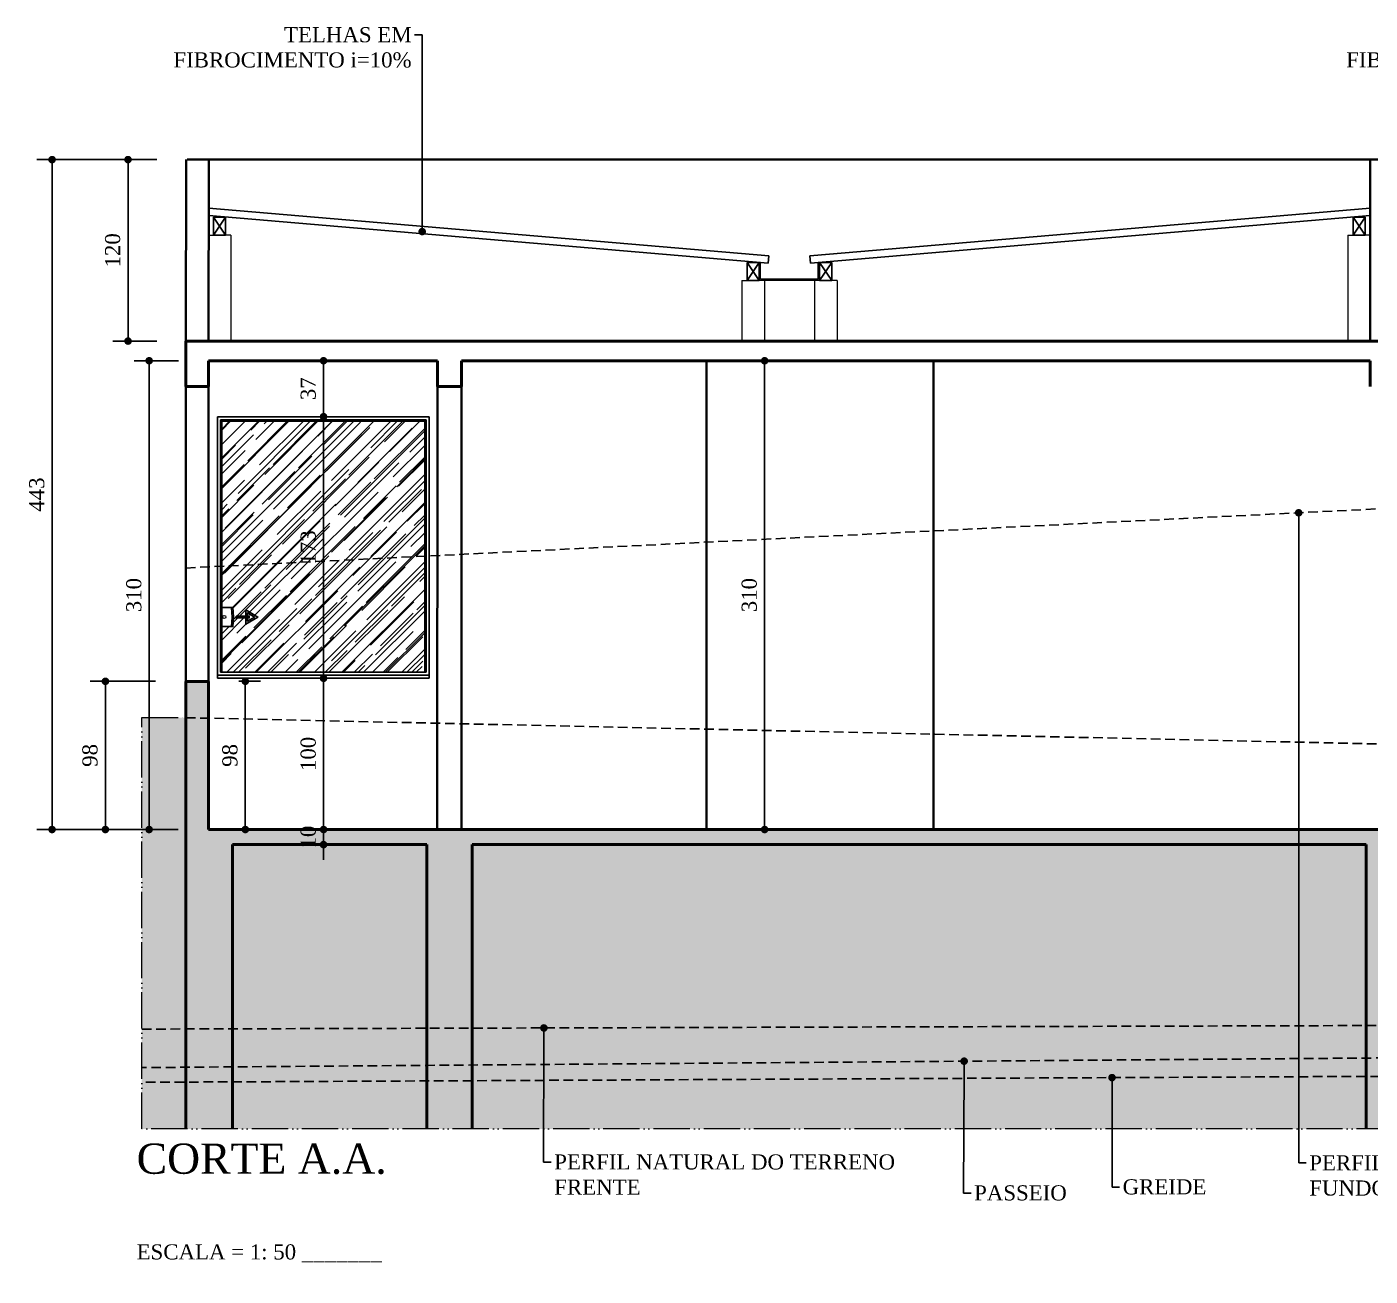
# Model space of a CAD drawing. Header units: centimetres. Extents: x -48696 to 156237, y -5617 to 29024.
# Drawn here: x -13817 to -12929, y 10142 to 10968 of the extents above; entities that cross this region are included whole.
import ezdxf
from ezdxf import colors
from ezdxf.entities.mleader import LeaderData, LeaderLine
from ezdxf.math import Vec2, Vec3

# ---------------------------------------------------------------- set-up
doc = ezdxf.new("R2010")
doc.units = ezdxf.units.CM
doc.linetypes.add('ACAD_ISO05W100', pattern=[33, 24, -3, 0, -3, 0, -3])
doc.linetypes.add('HIDDEN', pattern=[9.525, 6.35, -3.175])
for name, color, linetype in [('ACESSORIOS', 2, 'Continuous'), ('Fechamento Varanda', 3, 'Continuous'), ('Grama', 84, 'Continuous'), ('Piso', 55, 'Continuous'), ('Piso Lay-out', 19, 'Continuous'), ('PN010', 1, 'Continuous'), ('Portas-Cotas', 2, 'Continuous'), ('Projeção Janela - Viga', 1, 'HIDDEN'), ('Projeção perfil', 74, 'HIDDEN'), ('Texto', 2, 'Continuous')]:
    doc.layers.add(name, color=color, linetype=linetype)
for name, color, linetype, lineweight in [('Hachura', 1, 'Continuous', 9), ('Parede Baixa', 5, 'Continuous', 50), ('Parede Corte', 4, 'Continuous', 40), ('Perfil Natural-1', 241, 'HIDDEN', 25), ('Perfil Natural-2', 40, 'HIDDEN', 25), ('Perfil Natural-4', 150, 'HIDDEN', 25), ('Pilares Sub-solo', 7, 'Continuous', 70), ('Pisos Externos', 15, 'Continuous', 9), ('Portas - Janelas', 2, 'Continuous', 20), ('Projeção Balanço', 2, 'ACAD_ISO05W100', 20)]:
    doc.layers.add(name, color=color, linetype=linetype, lineweight=lineweight)
doc.styles.add('Valéria', font='romantic.ttf', dxfattribs={"height": 10})
doc.dimstyles.new('Cota - 50', dxfattribs={"dimtxt": 10, "dimasz": 5, "dimexe": 10, "dimexo": 20, "dimgap": 5, "dimtad": 1, "dimtxsty": 'Valéria', "dimblk": 'DOT', "dimcen": 0, "dimclrd": 12, "dimclre": 12, "dimclrt": 2, "dimazin": 2, "dimtfac": 1, "dimtix": 1, "dimtmove": 0, "dimatfit": 3, "dimldrblk": 'DOT', "dimfxl": 1, "dimarcsym": 0})

# ---------------------------------------------------------------- blocks, each defined once
blk = doc.blocks.new('_Dot')
at = {"color": 0, "linetype": 'ByBlock', "lineweight": -2}
blk.add_line((-0.5, 0), (-1, 0), dxfattribs=at)
at = {"color": 0, "linetype": 'ByBlock', "const_width": 0.5}
blk.add_lwpolyline([(-0.25, 0, 1), (0.25, 0, 1)], format="xyb", close=True, dxfattribs=at)
blk = doc.blocks.new('*D737')
at = {"color": 12, "lineweight": -2, "transparency": 16777216}
for p, q in [((-13731.22, 10879.95), (-13760.35, 10879.95)), ((-13750.35, 10874.95), (-13750.35, 10764.95)), ((-13731.22, 10759.95), (-13760.35, 10759.95))]:
    blk.add_line(p, q, dxfattribs=at)
at = {"layer": 'Defpoints', "color": 0, "transparency": 16777216}
for p in [(-13711.22, 10879.95), (-13750.35, 10759.95), (-13711.22, 10759.95)]:
    blk.add_point(p, dxfattribs=at)
at = {"color": 12, "lineweight": -2, "transparency": 16777216, "xscale": 5, "yscale": 5, "zscale": 5}
for p, rotation in [((-13750.35, 10879.95), 90), ((-13750.35, 10759.95), 270)]:
    blk.add_blockref('_Dot', p, dxfattribs=dict(at, rotation=rotation))
at = {"color": 2, "transparency": 16777216, "insert": (-13760.46, 10819.95), "char_height": 10, "attachment_point": 5, "rotation": 90, "style": 'Valéria'}
blk.add_mtext('120', dxfattribs=at)
blk = doc.blocks.new('*D738')
at = {"color": 12, "lineweight": -2, "transparency": 16777216}
for p, q in [((-13717.06, 10746.95), (-13746.38, 10746.95)), ((-13736.38, 10441.95), (-13736.38, 10741.95)), ((-13717.24, 10436.95), (-13746.38, 10436.95))]:
    blk.add_line(p, q, dxfattribs=at)
at = {"layer": 'Defpoints', "color": 0, "transparency": 16777216}
for p in [(-13736.38, 10746.95), (-13697.06, 10746.95), (-13697.24, 10436.95)]:
    blk.add_point(p, dxfattribs=at)
at = {"color": 12, "lineweight": -2, "transparency": 16777216, "xscale": 5, "yscale": 5, "zscale": 5}
for p, rotation in [((-13736.38, 10746.95), 90), ((-13736.38, 10436.95), 270)]:
    blk.add_blockref('_Dot', p, dxfattribs=dict(at, rotation=rotation))
at = {"color": 2, "transparency": 16777216, "insert": (-13746.49, 10591.95), "char_height": 10, "attachment_point": 5, "rotation": 90, "style": 'Valéria'}
blk.add_mtext('310', dxfattribs=at)
blk = doc.blocks.new('*D739')
at = {"color": 12, "lineweight": -2, "transparency": 16777216}
for p, q in [((-13732.19, 10534.95), (-13775.3, 10534.95)), ((-13765.3, 10529.95), (-13765.3, 10441.95)), ((-13717.24, 10436.95), (-13775.3, 10436.95))]:
    blk.add_line(p, q, dxfattribs=at)
at = {"layer": 'Defpoints', "color": 0, "transparency": 16777216}
for p in [(-13712.19, 10534.95), (-13765.3, 10436.95), (-13697.24, 10436.95)]:
    blk.add_point(p, dxfattribs=at)
at = {"color": 12, "lineweight": -2, "transparency": 16777216, "xscale": 5, "yscale": 5, "zscale": 5}
for p, rotation in [((-13765.3, 10534.95), 90), ((-13765.3, 10436.95), 270)]:
    blk.add_blockref('_Dot', p, dxfattribs=dict(at, rotation=rotation))
at = {"color": 2, "transparency": 16777216, "insert": (-13775.46, 10485.95), "char_height": 10, "attachment_point": 5, "rotation": 90, "style": 'Valéria'}
blk.add_mtext('98', dxfattribs=at)
blk = doc.blocks.new('*D740')
at = {"color": 12, "lineweight": -2, "transparency": 16777216}
for p, q in [((-13731.99, 10879.95), (-13810.56, 10879.95)), ((-13800.56, 10874.95), (-13800.56, 10441.95)), ((-13731.99, 10436.95), (-13810.56, 10436.95))]:
    blk.add_line(p, q, dxfattribs=at)
at = {"layer": 'Defpoints', "color": 0, "transparency": 16777216}
for p in [(-13711.99, 10879.95), (-13800.56, 10436.95), (-13711.99, 10436.95)]:
    blk.add_point(p, dxfattribs=at)
at = {"color": 12, "lineweight": -2, "transparency": 16777216, "xscale": 5, "yscale": 5, "zscale": 5}
for p, rotation in [((-13800.56, 10879.95), 90), ((-13800.56, 10436.95), 270)]:
    blk.add_blockref('_Dot', p, dxfattribs=dict(at, rotation=rotation))
at = {"color": 2, "transparency": 16777216, "insert": (-13810.66, 10658.45), "char_height": 10, "attachment_point": 5, "rotation": 90, "style": 'Valéria'}
blk.add_mtext('443', dxfattribs=at)
blk = doc.blocks.new('*D746')
at = {"color": 12, "lineweight": -2, "transparency": 16777216}
for p, q in [((-13601.38, 10746.95), (-13611.08, 10746.95)), ((-13621.08, 10741.95), (-13621.08, 10714.95)), ((-13601.38, 10709.95), (-13611.08, 10709.95))]:
    blk.add_line(p, q, dxfattribs=at)
at = {"layer": 'Defpoints', "color": 0, "transparency": 16777216}
for p in [(-13621.38, 10746.95), (-13621.38, 10709.95), (-13621.08, 10709.95)]:
    blk.add_point(p, dxfattribs=at)
at = {"color": 12, "lineweight": -2, "transparency": 16777216, "xscale": 5, "yscale": 5, "zscale": 5}
for p, rotation in [((-13621.08, 10746.95), 90), ((-13621.08, 10709.95), 270)]:
    blk.add_blockref('_Dot', p, dxfattribs=dict(at, rotation=rotation))
at = {"color": 2, "transparency": 16777216, "insert": (-13631.18, 10728.45), "char_height": 10, "attachment_point": 5, "rotation": 90, "style": 'Valéria'}
blk.add_mtext('37', dxfattribs=at)
blk = doc.blocks.new('*D747')
at = {"color": 12, "lineweight": -2, "transparency": 16777216}
for p, q in [((-13601.38, 10709.95), (-13611.08, 10709.95)), ((-13621.08, 10704.95), (-13621.08, 10541.95)), ((-13641.08, 10536.95), (-13631.08, 10536.95))]:
    blk.add_line(p, q, dxfattribs=at)
at = {"layer": 'Defpoints', "color": 0, "transparency": 16777216}
for p in [(-13621.38, 10709.95), (-13621.08, 10536.95), (-13621.08, 10536.95)]:
    blk.add_point(p, dxfattribs=at)
at = {"color": 12, "lineweight": -2, "transparency": 16777216, "xscale": 5, "yscale": 5, "zscale": 5}
for p, rotation in [((-13621.08, 10709.95), 90), ((-13621.08, 10536.95), 270)]:
    blk.add_blockref('_Dot', p, dxfattribs=dict(at, rotation=rotation))
at = {"color": 2, "transparency": 16777216, "insert": (-13631.18, 10623.45), "char_height": 10, "attachment_point": 5, "rotation": 90, "style": 'Valéria'}
blk.add_mtext('173', dxfattribs=at)
blk = doc.blocks.new('*D748')
at = {"color": 12, "lineweight": -2, "transparency": 16777216}
for p, q in [((-13641.08, 10536.95), (-13631.08, 10536.95)), ((-13621.08, 10531.95), (-13621.08, 10441.95)), ((-13641.08, 10436.95), (-13631.08, 10436.95))]:
    blk.add_line(p, q, dxfattribs=at)
at = {"layer": 'Defpoints', "color": 0, "transparency": 16777216}
for p in [(-13621.08, 10536.95), (-13621.08, 10436.95), (-13621.08, 10436.95)]:
    blk.add_point(p, dxfattribs=at)
at = {"color": 12, "lineweight": -2, "transparency": 16777216, "xscale": 5, "yscale": 5, "zscale": 5}
for p, rotation in [((-13621.08, 10536.95), 90), ((-13621.08, 10436.95), 270)]:
    blk.add_blockref('_Dot', p, dxfattribs=dict(at, rotation=rotation))
at = {"color": 2, "transparency": 16777216, "insert": (-13631.19, 10486.95), "char_height": 10, "attachment_point": 5, "rotation": 90, "style": 'Valéria'}
blk.add_mtext('100', dxfattribs=at)
blk = doc.blocks.new('*D749')
at = {"color": 12, "lineweight": -2, "transparency": 16777216}
for p, q in [((-13621.08, 10441.95), (-13621.08, 10446.95)), ((-13641.08, 10436.95), (-13631.08, 10436.95)), ((-13621.08, 10436.95), (-13621.08, 10426.95)), ((-13641.08, 10426.95), (-13631.08, 10426.95)), ((-13621.08, 10421.95), (-13621.08, 10416.95))]:
    blk.add_line(p, q, dxfattribs=at)
at = {"layer": 'Defpoints', "color": 0, "transparency": 16777216}
for p in [(-13621.08, 10436.95), (-13621.08, 10426.95), (-13621.08, 10426.95)]:
    blk.add_point(p, dxfattribs=at)
at = {"color": 12, "lineweight": -2, "transparency": 16777216, "xscale": 5, "yscale": 5, "zscale": 5}
for p, rotation in [((-13621.08, 10436.95), 270), ((-13621.08, 10426.95), 90)]:
    blk.add_blockref('_Dot', p, dxfattribs=dict(at, rotation=rotation))
at = {"color": 2, "transparency": 16777216, "insert": (-13631.19, 10431.95), "char_height": 10, "attachment_point": 5, "rotation": 90, "style": 'Valéria'}
blk.add_mtext('10', dxfattribs=at)
blk = doc.blocks.new('*D750')
at = {"color": 12, "lineweight": -2, "transparency": 16777216}
for p, q in [((-13677.19, 10534.95), (-13662.8, 10534.95)), ((-13672.8, 10529.95), (-13672.8, 10441.95)), ((-13677.19, 10436.95), (-13662.8, 10436.95))]:
    blk.add_line(p, q, dxfattribs=at)
at = {"layer": 'Defpoints', "color": 0, "transparency": 16777216}
for p in [(-13697.19, 10534.95), (-13697.19, 10436.95), (-13672.8, 10436.95)]:
    blk.add_point(p, dxfattribs=at)
at = {"color": 12, "lineweight": -2, "transparency": 16777216, "xscale": 5, "yscale": 5, "zscale": 5}
for p, rotation in [((-13672.8, 10534.95), 90), ((-13672.8, 10436.95), 270)]:
    blk.add_blockref('_Dot', p, dxfattribs=dict(at, rotation=rotation))
at = {"color": 2, "transparency": 16777216, "insert": (-13682.96, 10485.95), "char_height": 10, "attachment_point": 5, "rotation": 90, "style": 'Valéria'}
blk.add_mtext('98', dxfattribs=at)
blk = doc.blocks.new('*D751')
at = {"color": 12, "lineweight": -2, "transparency": 16777216}
for p, q in [((-13347.86, 10746.95), (-13319.5, 10746.95)), ((-13329.5, 10741.95), (-13329.5, 10441.95)), ((-13347.86, 10436.95), (-13319.5, 10436.95))]:
    blk.add_line(p, q, dxfattribs=at)
at = {"layer": 'Defpoints', "color": 0, "transparency": 16777216}
for p in [(-13367.86, 10746.95), (-13367.86, 10436.95), (-13329.5, 10436.95)]:
    blk.add_point(p, dxfattribs=at)
at = {"color": 12, "lineweight": -2, "transparency": 16777216, "xscale": 5, "yscale": 5, "zscale": 5}
for p, rotation in [((-13329.5, 10746.95), 90), ((-13329.5, 10436.95), 270)]:
    blk.add_blockref('_Dot', p, dxfattribs=dict(at, rotation=rotation))
at = {"color": 2, "transparency": 16777216, "insert": (-13339.62, 10591.95), "char_height": 10, "attachment_point": 5, "rotation": 90, "style": 'Valéria'}
blk.add_mtext('310', dxfattribs=at)

msp = doc.modelspace()

# ---------------------------------------------------------------- hatches: boundary and pattern name
at = {"layer": 'Grama', "transparency": 33554559}
h = msp.add_hatch(dxfattribs=at)
h.set_pattern_fill('AR-RROOF', color=33, scale=0.4, angle=45)
h.set_pattern_definition([(45, (2955.301, -65.359), (8.621046, 22.9894557), [152.4, -20.32, 50.8, -10.16]), (45, (2961.264, -52.212), (-16.739197, 2.370788), [30.48, -3.3528, 60.96, -7.62]), (45, (2952.787, -55.66), (32.5444482, 42.1712827), [81.28, -14.224, 40.64, -10.16])])
h.paths.add_polyline_path([(-13621.22034, 10540.94531), (-13554.22034, 10540.94531), (-13554.22034, 10706.94531), (-13621.22034, 10706.94531)])
h.paths.add_polyline_path([(-13621.22034, 10706.94531), (-13688.22034, 10706.94531), (-13688.22034, 10583.94531), (-13681.06438, 10583.94531), (-13680.51392, 10577.44531), (-13681.06438, 10570.94531), (-13688.22034, 10570.94531), (-13688.22034, 10540.94531), (-13621.22034, 10540.94531)])
h.paths.add_polyline_path([(-13664.49529, 10577.47995), (-13672.55929, 10572.8242), (-13672.55929, 10576.90395), (-13678.89529, 10576.90395), (-13678.89529, 10578.05595), (-13672.55929, 10578.05595), (-13672.55929, 10582.1357)], flags=16)
at = {"layer": 'Hachura'}
h = msp.add_hatch(dxfattribs=at)
h.set_pattern_fill('EARTH', color=256, scale=2, angle=45)
h.set_pattern_definition([(45, (2955.301, -65.359), (2e-15, 17.960512), [12.7, -12.7]), (45, (2951.934, -61.991), (2e-15, 17.960512), [12.7, -12.7]), (45, (2948.566, -58.624), (2e-15, 17.960512), [12.7, -12.7]), (135, (2948.566, -56.378), (-17.960512, 2e-15), [12.7, -12.7]), (135, (2951.934, -53.011), (-17.960512, 2e-15), [12.7, -12.7]), (135, (2955.301, -49.643), (-17.960512, 2e-15), [12.7, -12.7])])
h.paths.add_polyline_path([(-13552.87307, 10426.94531), (-13681.22034, 10426.94531), (-13681.22034, 10238.94531), (-13552.87307, 10238.94531)])
h.paths.add_polyline_path([(-12931.77166, 10238.94531), (-12931.77166, 10426.94531), (-13522.87307, 10426.94531), (-13522.87307, 10238.94531)])
h.paths.add_polyline_path([(-12270.90609, 10238.94531), (-12270.90609, 10426.94531), (-12901.77166, 10426.94531), (-12901.77166, 10238.94531)])
h.paths.add_polyline_path([(-12240.90609, 10238.94531), (-12077.7595, 10238.94531), (-12077.7595, 10426.94531), (-12240.90609, 10426.94531)])
h.paths.add_polyline_path([(-12017.7595, 10510.94531), (-12047.7595, 10510.94531), (-12047.7595, 10436.94531), (-12047.7595, 10238.94531), (-12017.7595, 10238.94531)])
h.paths.add_polyline_path([(-13712.18692, 10238.94531), (-13712.18692, 10510.94531), (-13741.22034, 10510.94531), (-13741.22034, 10238.94531)])
at = {"layer": 'Portas-Cotas'}
h = msp.add_hatch(dxfattribs=at)
h.set_pattern_fill('AR-CONC', color=256, scale=0.1, angle=45)
h.set_pattern_definition([(95, (2955.301, -65.359), (14.009465, 11.755338), [1.905, -20.955]), (40, (2955.301, -65.359), (-16.001845, 11.017673), [1.524, -16.764058]), (145.45144, (2956.469, -64.38), (-1.99238, 22.77301), [1.619001, -17.809024]), (91.1842, (2951.71, -61.767), (22.141024, 16.195341), [2.8575, -31.4325]), (141.63556, (2953.554, -60.417), (-0.70866, 34.282676), [2.428502, -26.71356]), (36.18415, (2951.71, -61.767), (-0.70866, 34.282676), [2.285997, -25.145973]), (66, (2954.403, -60.869), (17.951998, 3.489515), [1.905, -20.955]), (11, (2954.403, -60.869), (-8.653993, 17.39412), [1.524, -16.764]), (116.45145, (2955.9, -60.578), (9.298005, 20.883634), [1.619001, -17.808994]), (82.5, (2955.3015, -65.359), (-5.760547, 6.1973414), [0, -16.5608, 0, -17.018, 0, -16.8275]), (52.5, (2955.3015, -65.359), (-2.3589727, 11.8087), [0, -9.7028, 0, -16.1798, 0, -6.4135]), (12.5, (2951.296, -69.364), (9.9927863, 9.1826196), [0, -6.35, 0, -19.812, 0, -26.289]), (2.5, (2949.5, -71.16), (8.6763904, 12.272239), [0, -8.255, 0, -13.1572, 0, -18.669])])
h.paths.add_polyline_path([(-13712.18692, 10238.94531), (-13681.22034, 10238.94531), (-13681.22034, 10426.94531), (-13552.87307, 10426.94531), (-13552.87307, 10238.94531), (-13522.87307, 10238.94531), (-13522.87307, 10426.94531), (-12931.77166, 10426.94531), (-12931.77166, 10238.94531), (-12901.77166, 10238.94531), (-12901.77166, 10426.94531), (-12270.90609, 10426.94531), (-12270.90609, 10238.94531), (-12240.90609, 10238.94531), (-12240.90609, 10426.94531), (-12077.7595, 10426.94531), (-12077.7595, 10238.94531), (-12047.7595, 10238.94531), (-12047.7595, 10436.94531), (-12047.7595, 10534.94531), (-12058.80751, 10534.94531), (-12058.80751, 10436.94531), (-13697.24413, 10436.94531), (-13697.18692, 10534.94529), (-13712.18692, 10534.94529)])

# ---------------------------------------------------------------- linework, layer by layer
at = {"layer": 'ACESSORIOS'}
for p, q in [((-13697.00422, 10847.91413), (-13326.69757, 10816.40181)), ((-12929.20087, 10847.91829), (-13299.54549, 10816.4018)), ((-13697.00715, 10842.8963), (-13327.12152, 10811.41982)), ((-12929.2001, 10842.90028), (-13299.12152, 10811.41981)), ((-13326.69757, 10816.40181), (-13327.12152, 10811.41982)), ((-13299.54549, 10816.4018), (-13299.12152, 10811.41981)), ((-13691.22034, 10709.94531), (-13551.22034, 10709.94531)), ((-13691.22034, 10536.94531), (-13691.22034, 10709.94531)), ((-13551.22034, 10536.94531), (-13551.22034, 10709.94531)), ((-13691.22034, 10538.94531), (-13551.22034, 10538.94531)), ((-13691.22034, 10536.94531), (-13551.22034, 10536.94531))]:
    msp.add_line(p, q, dxfattribs=at)
at = {"layer": 'Fechamento Varanda'}
for p, q in [((-13685.83186, 10841.94531), (-13693.83186, 10841.94531)), ((-13693.83186, 10829.94531), (-13693.83186, 10841.94531)), ((-13685.83186, 10829.94531), (-13685.83186, 10841.94531)), ((-12940.42185, 10841.94531), (-12932.42185, 10841.94531)), ((-12940.42185, 10829.94531), (-12940.42185, 10841.94531)), ((-12932.42185, 10829.94531), (-12932.42185, 10841.94531)), ((-13685.83186, 10829.94531), (-13693.83186, 10829.94531)), ((-12940.42185, 10829.94531), (-12932.42185, 10829.94531)), ((-13333.12152, 10811.94531), (-13341.12152, 10811.94531)), ((-13341.12152, 10799.94531), (-13341.12152, 10811.94531)), ((-13333.12152, 10799.94531), (-13333.12152, 10811.94531)), ((-13293.12152, 10811.94531), (-13285.12152, 10811.94531)), ((-13293.12152, 10799.94531), (-13293.12152, 10811.94531)), ((-13285.12152, 10799.94531), (-13285.12152, 10811.94531)), ((-13333.12152, 10799.94531), (-13341.12152, 10799.94531)), ((-13293.12152, 10799.94531), (-13285.12152, 10799.94531))]:
    msp.add_line(p, q, dxfattribs=at)
at = {"layer": 'Parede Baixa'}
for p, q in [((-13712.05557, 10759.94531), (-13712.07308, 10729.95407)), ((-12248.40609, 10759.94531), (-13712.05557, 10759.94531)), ((-13697.06316, 10746.94531), (-13697.06316, 10729.94531)), ((-13545.70659, 10746.94531), (-13697.06316, 10746.94531)), ((-13545.70659, 10729.94531), (-13545.70659, 10746.94531)), ((-12929.1855, 10746.94531), (-13529.86266, 10746.94531)), ((-13529.86266, 10729.94531), (-13529.86266, 10746.94531)), ((-12929.1855, 10746.94531), (-12929.1855, 10729.94531)), ((-13697.07309, 10729.94531), (-13712.06316, 10729.94531)), ((-13529.86266, 10729.94531), (-13545.70659, 10729.94531)), ((-13697.18692, 10534.94529), (-13712.18692, 10534.94529)), ((-13712.18692, 10534.94529), (-13712.18692, 10238.94531)), ((-13697.18692, 10534.94529), (-13697.24413, 10436.94531)), ((-12058.80751, 10436.94531), (-13697.24413, 10436.94531)), ((-13552.87307, 10426.94531), (-13681.22034, 10426.94531)), ((-13681.22034, 10426.94531), (-13681.22034, 10238.94531)), ((-13552.87307, 10426.94531), (-13552.87307, 10238.94531)), ((-12931.77166, 10426.94531), (-13522.87307, 10426.94531)), ((-13522.87307, 10426.94531), (-13522.87307, 10238.94531)), ((-12931.77166, 10426.94531), (-12931.77166, 10238.94531))]:
    msp.add_line(p, q, dxfattribs=at)
at = {"layer": 'Parede Corte'}
for p, q in [((-13712.05557, 10759.94531), (-13711.98552, 10879.95407)), ((-12248.40609, 10879.94531), (-13711.22034, 10879.94531)), ((-13697.05557, 10759.94531), (-13696.98552, 10879.94531)), ((-12929.18748, 10759.94531), (-12929.20574, 10879.94531)), ((-13367.86266, 10436.94531), (-13367.86266, 10746.94531)), ((-13217.86266, 10436.94531), (-13217.86266, 10746.94531)), ((-13712.18692, 10534.94529), (-13712.07308, 10729.95407)), ((-13697.18692, 10534.94529), (-13697.07309, 10729.94531)), ((-13545.87763, 10436.94531), (-13545.70659, 10729.94531)), ((-13529.86266, 10436.94531), (-13529.86266, 10729.94531))]:
    msp.add_line(p, q, dxfattribs=at)
at = {"layer": 'Perfil Natural-1'}
msp.add_line((-13741.22034, 10304.9705), (-12017.7595, 10309.95158), dxfattribs=at)
at = {"layer": 'Perfil Natural-2'}
msp.add_lwpolyline([(-12017.7595, 10278.09076), (-13741.22034, 10269.79989)], dxfattribs=at)
at = {"layer": 'Perfil Natural-4'}
msp.add_lwpolyline([(-12017.7595, 10288.90342), (-12537.96084, 10288.90342), (-13741.22034, 10279.51588)], dxfattribs=at)
at = {"layer": 'Piso'}
for p, q in [((-13685.83186, 10829.94531), (-13693.83186, 10841.94531)), ((-13685.83186, 10841.94531), (-13693.83186, 10829.94531)), ((-12940.42185, 10829.94531), (-12932.42185, 10841.94531)), ((-12940.42185, 10841.94531), (-12932.42185, 10829.94531)), ((-13333.12152, 10811.94531), (-13341.12152, 10799.94531)), ((-13333.12152, 10799.94531), (-13341.12152, 10811.94531)), ((-13293.12152, 10811.94531), (-13285.12152, 10799.94531)), ((-13293.12152, 10799.94531), (-13285.12152, 10811.94531))]:
    msp.add_line(p, q, dxfattribs=at)
for points in [[(-13678.89529, 10578.05595), (-13678.89529, 10576.90395), (-13670.25529, 10576.90395), (-13670.25529, 10578.05595), (-13678.89529, 10578.05595)], [(-13672.55929, 10578.05595), (-13672.55929, 10582.1357), (-13664.49529, 10577.47995), (-13672.55929, 10572.8242), (-13672.55929, 10576.90395)], [(-13671.40729, 10578.05595), (-13671.40729, 10580.14038), (-13666.79929, 10577.47995), (-13671.40729, 10574.81952), (-13671.40729, 10576.90395)]]:
    msp.add_lwpolyline(points, dxfattribs=at)
at = {"layer": 'Pisos Externos'}
for p, q in [((-13689.22034, 10706.94531), (-13553.22034, 10706.94531)), ((-13688.22034, 10540.94531), (-13688.22034, 10707.94531)), ((-13621.22034, 10707.94531), (-13621.22034, 10540.94531)), ((-13554.22034, 10540.94531), (-13554.22034, 10707.94531)), ((-13688.22034, 10583.94531), (-13681.06438, 10583.94531)), ((-13681.92231, 10583.64531), (-13688.22034, 10583.64531)), ((-13681.39726, 10577.44531), (-13681.92231, 10583.64531)), ((-13681.92231, 10571.24531), (-13681.39726, 10577.44531)), ((-13681.37023, 10583.64531), (-13680.84517, 10577.44531)), ((-13681.37023, 10571.24531), (-13680.84517, 10577.44531)), ((-13681.06438, 10583.94531), (-13680.51392, 10577.44531)), ((-13680.51392, 10577.44531), (-13681.06438, 10570.94531)), ((-13681.92231, 10571.24531), (-13688.22034, 10571.24531)), ((-13681.06438, 10570.94531), (-13688.22034, 10570.94531))]:
    msp.add_line(p, q, dxfattribs=at)
msp.add_circle((-13686.72034, 10577.44531), 1, dxfattribs=at)
at = {"layer": 'PN010'}
for p, q in [((-13689.22034, 10707.94531), (-13553.22034, 10707.94531)), ((-13689.22034, 10540.94531), (-13689.22034, 10707.94531)), ((-13553.22034, 10540.94531), (-13553.22034, 10707.94531)), ((-13689.22034, 10540.94531), (-13553.22034, 10540.94531))]:
    msp.add_line(p, q, dxfattribs=at)
at = {"layer": 'Portas - Janelas'}
for p, q in [((-13697.05557, 10829.94531), (-13693.83186, 10829.94531)), ((-13682.33186, 10829.94531), (-13685.83186, 10829.94531)), ((-13682.33186, 10829.94531), (-13682.33186, 10759.94531)), ((-12943.92185, 10829.94531), (-12943.92185, 10759.94531)), ((-12943.92185, 10829.94531), (-12940.42185, 10829.94531)), ((-12929.19813, 10829.94531), (-12932.42185, 10829.94531)), ((-13332.12152, 10800.94531), (-13332.12152, 10811.84531)), ((-13294.12152, 10800.94531), (-13294.12152, 10811.84531)), ((-13344.62152, 10799.94531), (-13341.12152, 10799.94531)), ((-13344.62152, 10799.94531), (-13344.62152, 10759.94531)), ((-13293.12152, 10799.94531), (-13333.12152, 10799.94531)), ((-13294.12152, 10800.94531), (-13332.12152, 10800.94531)), ((-13329.62152, 10799.94531), (-13329.62152, 10759.94531)), ((-13296.62152, 10799.94531), (-13296.62152, 10759.94531)), ((-13281.62152, 10799.94531), (-13285.12152, 10799.94531)), ((-13281.62152, 10799.94531), (-13281.62152, 10759.94531))]:
    msp.add_line(p, q, dxfattribs=at)
at = {"layer": 'Portas-Cotas'}
msp.add_line((-13294.12152, 10800.94531), (-13294.12152, 10811.84531), dxfattribs=at)
at = {"layer": 'Projeção Balanço'}
for p, q in [((-13741.22034, 10238.94531), (-13741.22034, 10510.94531)), ((-13741.22034, 10510.94531), (-13712.18692, 10510.94531)), ((-12017.7595, 10238.94531), (-13741.22034, 10238.94531))]:
    msp.add_line(p, q, dxfattribs=at)
at = {"layer": 'Projeção Janela - Viga'}
msp.add_line((-13712.18692, 10510.90176), (-12017.7595, 10473.62144), dxfattribs=at)
at = {"layer": 'Projeção perfil'}
msp.add_lwpolyline([(-13712.14318, 10609.87402), (-12705.43781, 10659.87402), (-12248.40609, 10701.41099)], dxfattribs=at)

# ---------------------------------------------------------------- texts
at = {"layer": 'Texto', "insert": (-13744.658, 10229.317), "char_height": 10, "attachment_point": 1, "style": 'Valéria'}
msp.add_mtext('{\\H2x;\\C5;CORTE A.A.\\P\\P\\H0.5x;\\C2;ESCALA = 1: 50 \\C1;_______\\C2; }', dxfattribs=at)

# ---------------------------------------------------------------- dimensions: what is measured, and where the dimension line sits
for base, p1, p2, picture, middle in [((-13800.56033, 10436.95392), (-13711.98552, 10879.95407), (-13711.98552, 10436.95392), '*D740', (-13810.66389, 10658.45399)), ((-13750.35379, 10759.94531), (-13711.22034, 10879.94531), (-13711.22034, 10759.94531), '*D737', (-13760.46473, 10819.94531)), ((-13621.07929, 10709.94531), (-13621.38488, 10746.94531), (-13621.38488, 10709.94531), '*D746', (-13631.18284, 10728.44531)), ((-13329.50415, 10436.94531), (-13367.86266, 10746.94531), (-13367.86266, 10436.94531), '*D751', (-13339.6151, 10591.94531)), ((-13672.79972, 10436.94531), (-13697.18692, 10534.94529), (-13697.18692, 10436.94531), '*D750', (-13682.96244, 10485.9453))]:
    dim = msp.add_linear_dim(base=base, p1=p1, p2=p2, angle=90, dimstyle='Cota - 50')
    dim.commit()
    dim.dimension.update_dxf_attribs({"geometry": picture, "text_midpoint": middle})
for base, p1, p2, picture, middle in [((-13736.37757, 10746.94531), (-13697.24413, 10436.94531), (-13697.06316, 10746.94531), '*D738', (-13746.48852, 10591.94531)), ((-13621.07929, 10536.94531), (-13621.38488, 10709.94531), (-13621.07929, 10536.94531), '*D747', (-13631.18284, 10623.44531)), ((-13765.29658, 10436.94531), (-13712.18692, 10534.94529), (-13697.24413, 10436.94531), '*D739', (-13775.4593, 10485.9453)), ((-13621.07929, 10436.94531), (-13621.07929, 10536.94531), (-13621.07929, 10436.94531), '*D748', (-13631.19024, 10486.94531)), ((-13621.07929, 10426.94531), (-13621.07929, 10436.94531), (-13621.07929, 10426.94531), '*D749', (-13631.19024, 10431.94531))]:
    dim = msp.add_linear_dim(base=base, p1=p1, p2=p2, angle=90, dimstyle='Cota - 50', override={"dimtmove": 1})
    dim.commit()
    dim.dimension.update_dxf_attribs({"geometry": picture, "text_midpoint": middle})

# ---------------------------------------------------------------- leaders
at = {"layer": 'Pilares Sub-solo'}
ml = msp.add_multileader_mtext('Standard', dxfattribs=at)
ml.set_content('TELHAS EM\\PFIBROCIMENTO i=10%', color=2, style='Valéria')
ml.set_leader_properties(color=15)
ml.set_arrow_properties(name='DOT')
ml.build(insert=Vec2(0, 0))
ml.multileader.update_dxf_attribs({"dogleg_length": 5, "arrow_head_size": 5})
ctx = ml.context
ctx.base_point, ctx.char_height, ctx.arrow_head_size, ctx.plane_origin = Vec3(-13718.01, 10962.45511), 10, 5, Vec3(-13555.87391, 10854.8722)
ctx.text_align_type = 2
notes = []
notes.append((ctx, [(0, (1, 1, 0), (-13555.87391, 10962.45511), (-1, 0), 5, [(0, [(-13555.87391, 10832.37078)], 0, [])])]))
ctx.mtext.insert, ctx.mtext.alignment, ctx.mtext.flow_direction = Vec3(-13562.87391, 10967.55866), 3, 5
ml = msp.add_multileader_mtext('Standard', dxfattribs=at)
ml.set_content('TELHAS EM\\PFIBROCIMENTO i=10%', color=2, style='Valéria')
ml.set_leader_properties(color=15)
ml.set_arrow_properties(name='DOT')
ml.build(insert=Vec2(0, 0))
ml.multileader.update_dxf_attribs({"dogleg_length": 5, "arrow_head_size": 5})
ctx = ml.context
ctx.base_point, ctx.char_height, ctx.arrow_head_size, ctx.plane_origin = Vec3(-12942.65994, 10962.52961), 10, 5, Vec3(-12780.52385, 10854.94671)
ctx.text_align_type = 2
notes.append((ctx, [(0, (1, 1, 0), (-12780.52385, 10962.52961), (-1, 0), 5, [(0, [(-12780.52385, 10832.44529)], 0, [])])]))
ctx.mtext.insert, ctx.mtext.alignment, ctx.mtext.flow_direction = Vec3(-12787.52385, 10967.63317), 3, 5
at = {"layer": 'Piso Lay-out'}
ml = msp.add_multileader_mtext('Standard', dxfattribs=at)
ml.set_content('PERFIL NATURAL DO TERRENO\\PFUNDO', color=2, style='Valéria')
ml.set_leader_properties(color=15)
ml.set_arrow_properties(name='DOT')
ml.build(insert=Vec2(0, 0))
ml.multileader.update_dxf_attribs({"dogleg_length": 5, "arrow_head_size": 5})
ctx = ml.context
ctx.base_point, ctx.char_height, ctx.arrow_head_size, ctx.plane_origin = Vec3(-12971.4167, 10216.42704), 10, 5, Vec3(-12977.29997, 10289.09453)
notes.append((ctx, [(0, (1, 1, 0), (-12976.4167, 10216.42704), (1, 0), 5, [(0, [(-12976.4167, 10646.41532)], 0, [])])]))
ctx.mtext.insert, ctx.mtext.flow_direction = Vec3(-12969.4167, 10221.53059), 5
ml = msp.add_multileader_mtext('Standard', dxfattribs=at)
ml.set_content('PERFIL NATURAL DO TERRENO\\PFRENTE', color=2, style='Valéria')
ml.set_leader_properties(color=15)
ml.set_arrow_properties(name='DOT')
ml.build(insert=Vec2(0, 0))
ml.multileader.update_dxf_attribs({"dogleg_length": 5, "arrow_head_size": 5})
ctx = ml.context
ctx.base_point, ctx.char_height, ctx.arrow_head_size, ctx.plane_origin = Vec3(-13470.5724, 10217.03024), 10, 5, Vec3(-13476.45567, 10289.69772)
notes.append((ctx, [(0, (1, 1, 0), (-13475.5724, 10217.03024), (1, 0), 5, [(0, [(-13475.40058, 10305.73876)], 0, [])])]))
ctx.mtext.insert, ctx.mtext.flow_direction = Vec3(-13468.5724, 10222.13379), 5
ml = msp.add_multileader_mtext('Standard', dxfattribs=at)
ml.set_content('PASSEIO', color=2, style='Valéria')
ml.set_leader_properties(color=15)
ml.set_arrow_properties(name='DOT')
ml.build(insert=Vec2(0, 0))
ml.multileader.update_dxf_attribs({"dogleg_length": 5, "arrow_head_size": 5})
ctx = ml.context
ctx.base_point, ctx.char_height, ctx.arrow_head_size, ctx.plane_origin = Vec3(-13192.99731, 10196.57291), 10, 5, Vec3(-13198.88058, 10269.2404)
notes.append((ctx, [(0, (1, 1, 0), (-13197.99731, 10196.57291), (1, 0), 5, [(0, [(-13197.59715, 10283.7571)], 0, [])])]))
ctx.mtext.insert, ctx.mtext.flow_direction = Vec3(-13190.99731, 10201.67646), 5
ml = msp.add_multileader_mtext('Standard', dxfattribs=at)
ml.set_content('GREIDE', color=2, style='Valéria')
ml.set_leader_properties(color=15)
ml.set_arrow_properties(name='DOT')
ml.build(insert=Vec2(0, 0))
ml.multileader.update_dxf_attribs({"dogleg_length": 5, "arrow_head_size": 5})
ctx = ml.context
ctx.base_point, ctx.char_height, ctx.arrow_head_size, ctx.plane_origin = Vec3(-13094.81394, 10200.55271), 10, 5, Vec3(-13099.81394, 10273.2202)
notes.append((ctx, [(0, (1, 1, 0), (-13099.81394, 10200.55271), (1, 0), 5, [(0, [(-13099.81394, 10272.88544)], 0, [])])]))
ctx.mtext.insert, ctx.mtext.flow_direction = Vec3(-13092.81394, 10205.65626), 5
for ctx, leaders in notes:
    for number, flags, end, landing, length, lines in leaders:
        leader = LeaderData()
        leader.index, (leader.has_last_leader_line, leader.has_dogleg_vector, leader.attachment_direction) = number, flags
        leader.last_leader_point, leader.dogleg_vector, leader.dogleg_length = Vec3(end), Vec3(landing), length
        for number, points, colour, breaks in lines:
            line = LeaderLine()
            line.index, line.vertices, line.color, line.breaks = number, Vec3.list(points), colors.encode_raw_color(colour), breaks
            leader.lines.append(line)
        ctx.leaders.append(leader)

doc.saveas('drawing.dxf')
